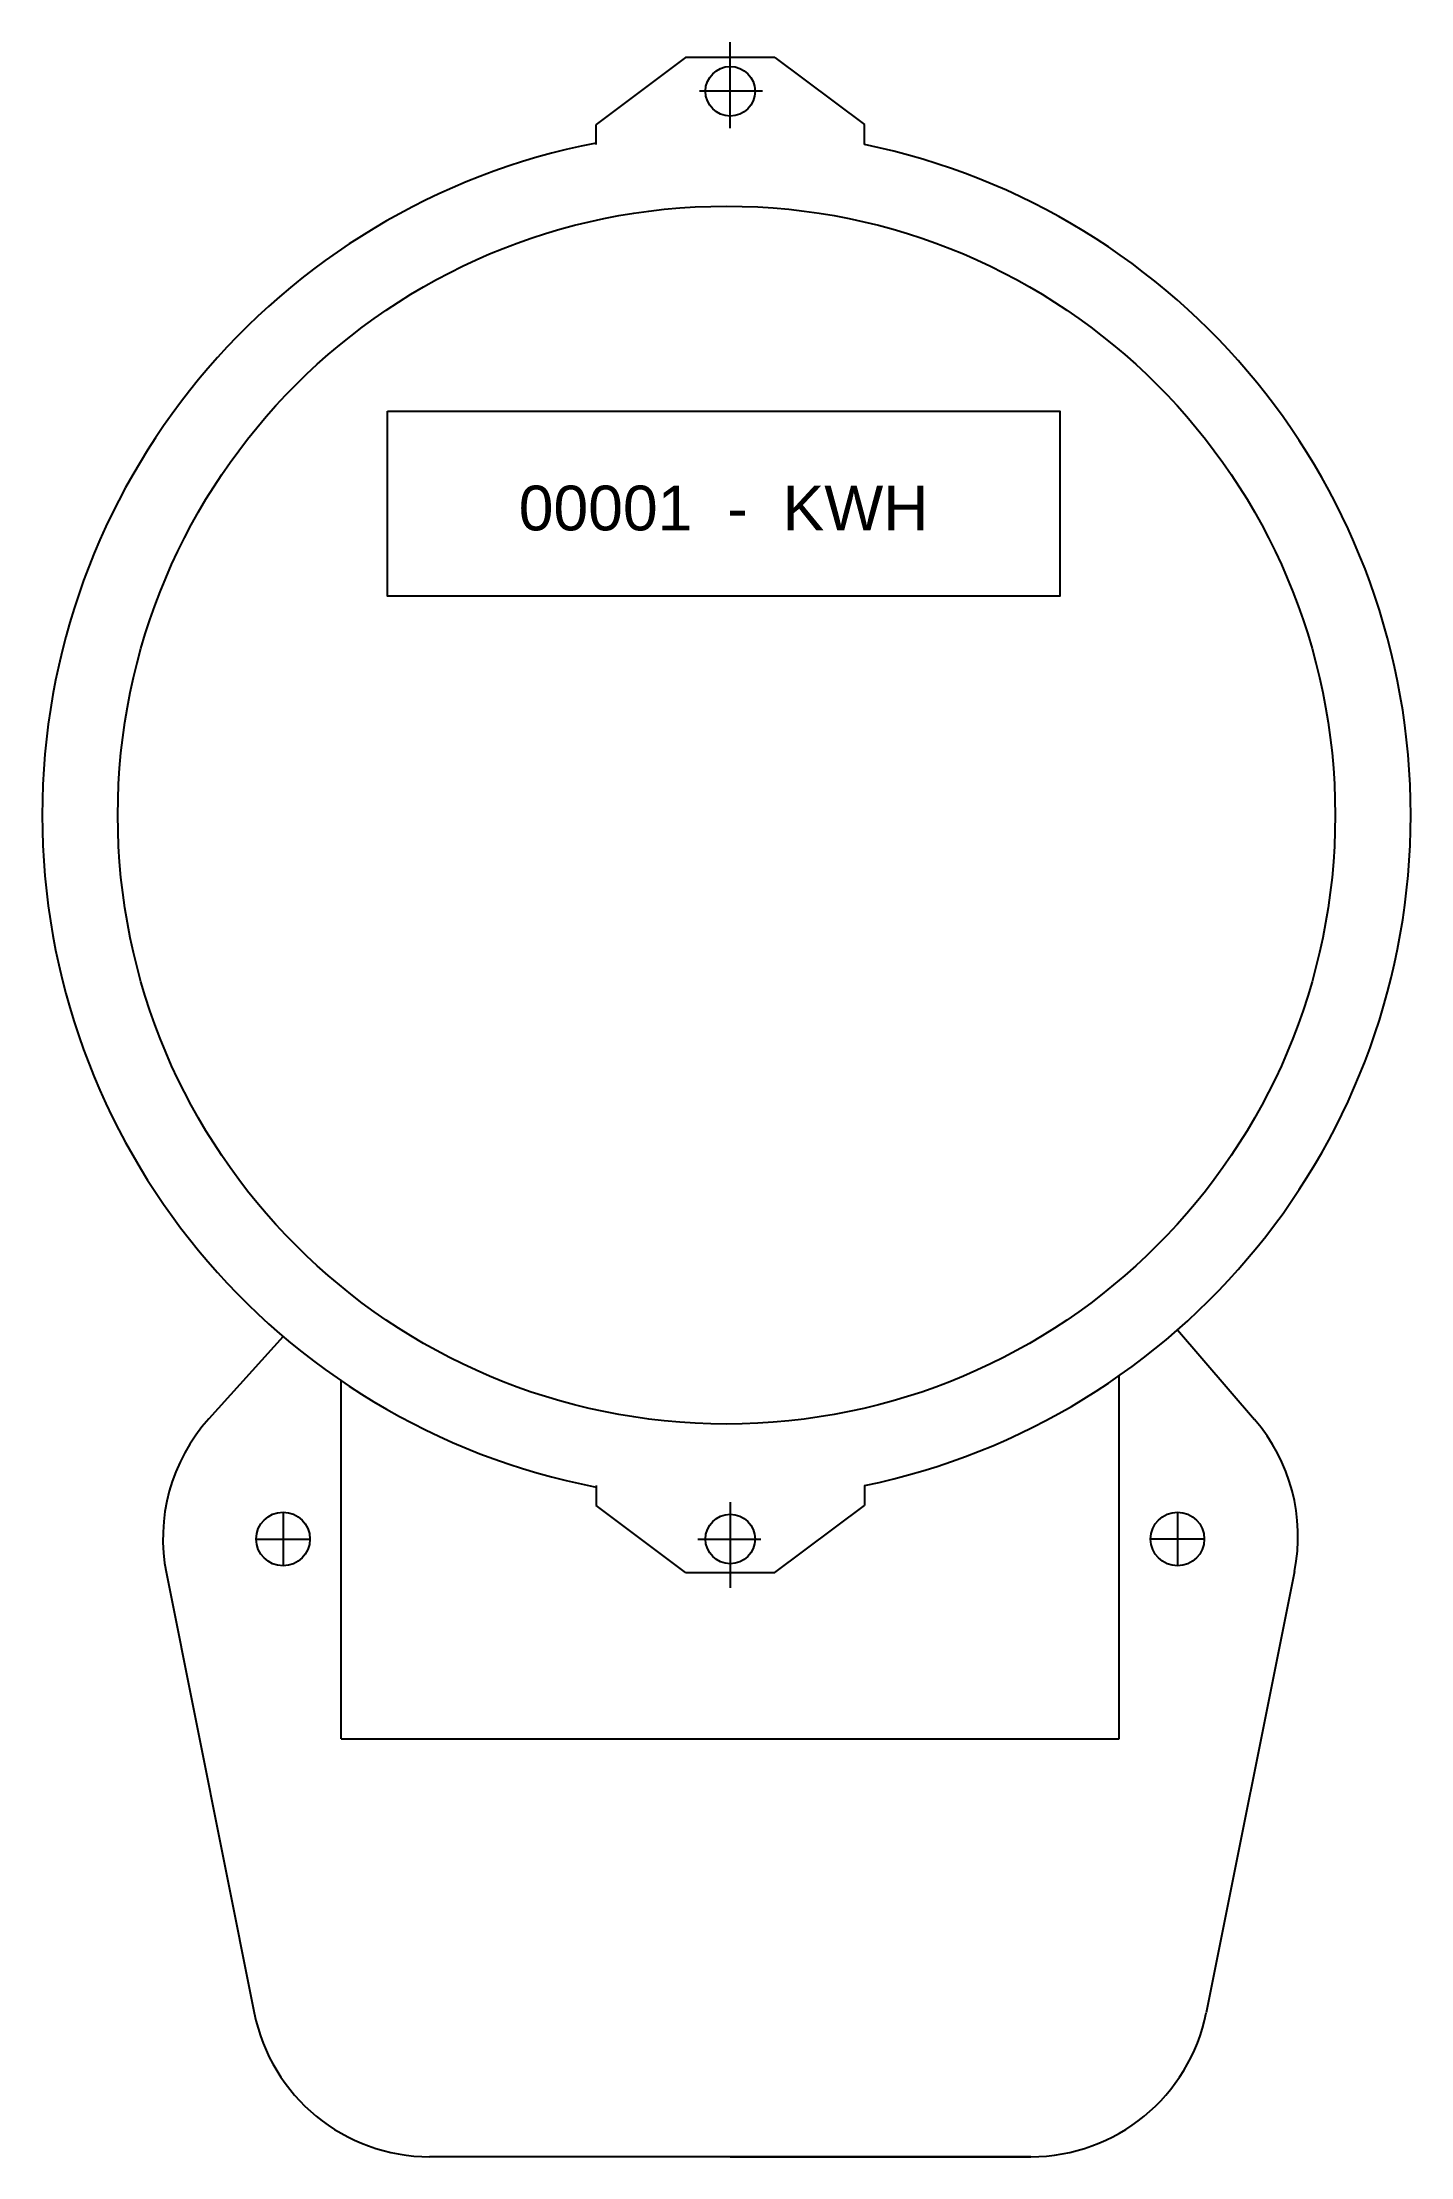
# Model space of a CAD drawing. Header units: inches. Extents: x 0 to 153, y 0 to 236.
import ezdxf

# ---------------------------------------------------------------- set-up
doc = ezdxf.new("R2010")
doc.units = ezdxf.units.IN
doc.styles.add('VNARIAL', font='txt')

# ---------------------------------------------------------------- blocks, each defined once
blk = doc.blocks.new('Công tơ')
for p, q in [((20693.28, 20482.2), (20683.28, 20474.7)), ((20703.28, 20482.2), (20693.28, 20482.2)), ((20698.28, 20474.3), (20698.28, 20483.9)), ((20703.28, 20482.2), (20713.28, 20474.7)), ((20701.88, 20478.43), (20694.85, 20478.43)), ((20683.28, 20472.47), (20683.28, 20474.7)), ((20713.28, 20472.47), (20713.28, 20474.7)), ((20748.28, 20340), (20756.89, 20330.01)), ((20648.28, 20339.28), (20639.99, 20330.06)), ((20654.78, 20294.32), (20654.78, 20334.32)), ((20741.78, 20294.32), (20741.78, 20334.9)), ((20683.28, 20322.61), (20683.28, 20320.38)), ((20713.28, 20322.61), (20713.28, 20320.38)), ((20648.28, 20319.64), (20648.28, 20313.64)), ((20693.28, 20312.88), (20683.28, 20320.38)), ((20698.28, 20320.77), (20698.28, 20311.18)), ((20703.28, 20312.88), (20713.28, 20320.38)), ((20748.28, 20319.64), (20748.28, 20313.64)), ((20645.28, 20316.64), (20651.28, 20316.64)), ((20694.67, 20316.64), (20701.7, 20316.64)), ((20751.28, 20316.64), (20745.28, 20316.64)), ((20635.24, 20312.77), (20645.06, 20263.68)), ((20693.28, 20312.88), (20703.28, 20312.88)), ((20761.36, 20313.02), (20751.49, 20263.68)), ((20654.78, 20294.32), (20741.78, 20294.32)), ((20731.88, 20247.61), (20664.67, 20247.61)), ((20713.28, 20247.61), (20683.02, 20247.61)), ((20698.28, 20247.61), (20731.88, 20247.61))]:
    blk.add_line(p, q)
blk.add_lwpolyline([(20659.95, 20442.66), (20735.11, 20442.66), (20735.11, 20422.02), (20659.95, 20422.02)], close=True)
for centre, radius in [((20698.28, 20478.43), 2.77), ((20697.86, 20397.54), 68.05), ((20648.28, 20316.64), 3), ((20698.28, 20316.64), 2.77), ((20748.28, 20316.64), 3)]:
    blk.add_circle(centre, radius)
for centre, radius, start, end in [((20697.86, 20397.54), 76.5, 100.9901, 259.0099), ((20697.86, 20397.54), 76.5, 281.6257, 78.3743), ((20654.85, 20316.69), 20, 138.0275, 191.3099), ((20741.75, 20316.94), 20, 348.6901, 40.7735), ((20664.67, 20267.61), 20, 191.3099, 270), ((20731.88, 20267.61), 20, 270, 348.6901)]:
    blk.add_arc(centre, radius, start, end)
at = {"insert": (20697.53, 20431.82), "char_height": 5, "width": 75.1642, "attachment_point": 5, "style": 'VNARIAL'}
blk.add_mtext('00001  -  KWH', dxfattribs=at)

msp = doc.modelspace()

# ---------------------------------------------------------------- block references
msp.add_blockref('Công tơ', (-20621.36, -20247.61))

doc.saveas('drawing.dxf')
